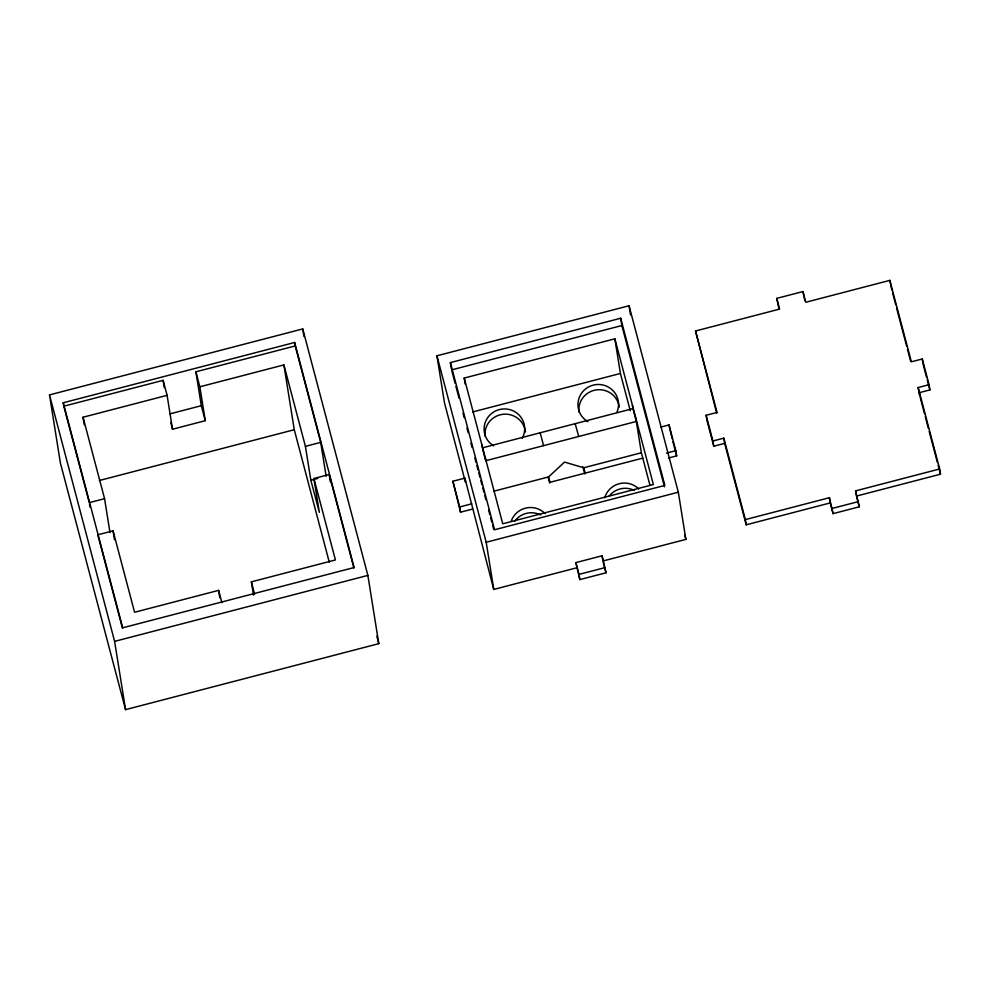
<?xml version="1.0" encoding="UTF-8"?>
<svg xmlns="http://www.w3.org/2000/svg" width="990" height="990" viewBox="0 0 990 990"><rect width="100%" height="100%" fill="white"/><g stroke="black" fill="none" stroke-linecap="round" stroke-linejoin="round"><path stroke-width="1.49" d="M493.701 491.238L548.584 476.933L564.523 462.082L583.741 467.775L641.371 452.764L635.815 418.114M49.5 394.899L302.742 328.928L367.872 575.4L378.799 643.661L125.557 709.632L60.427 463.159L49.5 394.899L114.617 641.371L125.557 709.632M63.249 402.769L294.661 342.478L354.123 567.53L122.71 627.808L63.249 402.769L63.62 405.058M163.127 380.333L63.793 406.209L89.286 502.66L104.569 498.675L83.049 417.236L167.1 395.332L163.127 380.333L164.315 387.696M170.726 422.408L172.52 429.227L205.276 420.7L201.304 405.69L195.884 371.807L295.218 345.931L294.661 342.478M205.276 420.7L199.844 386.805L283.895 364.914L305.415 446.354L310.848 480.249L319.337 512.387L313.904 478.504L329.187 474.519L353.888 568M170.045 413.832L201.304 405.69M465.337 481.845L444.498 402.967L436.937 355.794L629.058 305.749L678.323 492.203L685.872 539.389L602.922 560.996L602.081 555.774L575.883 562.605L579.831 579.608L606.029 572.777L602.081 555.774M450.4 362.588L620.681 318.236L664.859 485.409L494.567 529.761L450.4 362.588L451.341 368.441M451.576 369.901L621.856 325.537L620.681 318.236M464.223 378.056L614.864 338.815L653.375 484.555L502.734 523.797L464.223 378.056L465.189 384.083M779.006 308.954L776.754 298.374L802.952 291.555L805.773 302.272L889.837 280.368L911.345 361.82L922.272 358.974L929.066 384.689L929.895 389.911L918.98 392.758L918.151 387.536L929.066 384.689M99.384 480.496L294.278 429.722L283.895 364.914M716.711 413.214L695.524 330.994L779.576 309.09L776.754 298.374M305.415 446.354L320.698 442.369L295.218 345.931M472.762 411.927L620.408 373.465L614.864 338.815M221.871 602.65L218.629 590.374L134.578 612.265L113.058 530.826L97.775 534.81L122.475 628.291M310.848 480.249L317.79 478.43M481.784 444.535L482.328 447.876L632.957 408.598L632.424 405.257M632.957 408.598L636.347 421.455L485.719 460.734L485.187 457.392M472.527 509.058L460.511 512.189L452.888 481.251L464.892 478.121L493.763 589.434L576.725 567.814M661.011 427.024L669.017 424.945L675.811 450.66L676.653 455.883L668.646 457.974M713.765 446.218L712.924 440.996L723.838 438.149L724.68 443.371L713.765 446.218L706.971 420.49L706.13 415.28L717.045 412.434L695.524 330.994M642.782 458.123L549.995 482.291L548.584 476.933M460.511 512.189L459.682 506.967L471.686 503.836M666.468 453.098L675.811 450.66M253.502 595.101L251.373 581.848L335.424 559.944L313.904 478.504M493.763 589.434L486.201 542.26L678.323 492.203M114.617 641.371L367.872 575.4M829.41 497.698L830.251 502.92L746.2 524.811L745.359 519.601L829.41 497.698L833.085 513.637L859.283 506.806L855.607 490.879L939.659 468.975L918.151 387.536M939.659 468.975L940.5 474.198L856.449 496.089L855.607 490.879M579.831 579.608L579.001 574.386L605.199 567.567M832.244 508.414L858.441 501.596M575.165 423.646L578.729 436.466M582.788 466.587L584.83 473.938M583.741 467.775L585.214 473.121M923.101 364.196L926.504 377.054M927.259 379.913L929.895 389.911M891.841 290.033L889.837 280.368M892.621 292.99L895.752 304.846M896.532 307.803L906.704 346.302M907.496 349.26L910.627 361.115M919.265 393.822L919.834 395.963L918.992 390.753M920.217 397.448L924.512 413.684M925.291 416.629L928.41 428.435M929.189 431.393L937.382 462.392M938.161 465.337L940.5 474.198M804.845 300.787L802.952 291.555M856.808 497.438L859.283 506.806M830.251 502.92L833.085 513.637M723.838 438.149L745.359 519.601M724.68 443.371L746.2 524.811M706.13 415.28L712.924 440.996M672.123 438.731L669.017 424.945M672.878 441.589L676.653 455.883M684.696 534.922L685.872 539.389M621.856 325.537L664.451 486.746M620.408 373.465L630.259 410.714M641.371 452.764L649.873 484.939M603.306 562.468L606.029 572.777M575.883 562.605L579.001 574.386M540.181 432.803L543.572 445.661M548.101 477.18L549.66 483.058M482.699 449.299L485.348 459.311M451.96 371.386L455.115 383.328M455.907 386.323L459.063 398.252M463.011 413.189L464.186 417.656M466.946 428.113L468.134 432.593M470.894 443.037L472.082 447.517M474.841 457.962L476.017 462.441M476.809 465.424L477.997 469.904M478.789 472.886L479.964 477.366M480.756 480.348L481.932 484.828M482.724 487.81L483.912 492.29M484.704 495.285L485.88 499.752M488.639 510.209L489.827 514.689M490.619 517.671L491.795 522.151M492.587 525.133L493.775 529.613M436.937 355.794L486.201 542.26M452.888 481.251L459.682 506.967M376.831 636.186L378.799 643.661M294.278 429.722L329.286 562.233M195.884 371.807L199.844 386.805M251.373 581.848L254.616 594.124M922.272 358.974L922.89 362.885M629.058 305.749L630.519 314.87M464.892 478.121L465.523 482.031M329.423 475.992L330.375 481.895M302.742 328.928L303.967 336.501M320.698 442.369L326.131 476.264M218.629 590.374L219.805 597.737M167.1 395.332L172.52 429.227M113.058 530.826L114.469 539.661M104.569 498.675L109.989 532.571M83.049 417.236L84.249 424.772M89.521 504.133L89.991 507.078M604.741 497.809A20.307 19.949 -9.1 0 1 638.785 488.949M511.36 520.752A20.307 19.949 -9.1 0 1 545.106 513.6M587.936 421.666A20.307 19.949 -9.1 0 1 580.35 395.134A20.307 19.949 -9.1 0 1 607.031 386.385A20.307 19.949 -9.1 0 1 616.931 412.149M493.639 445.884A20.307 19.949 -9.1 0 1 486.932 418.795A20.307 19.949 -9.1 0 1 514.379 411.456A20.307 19.949 -9.1 0 1 522.274 438.236M609.147 496.052A20.307 19.949 -9.1 0 1 634.281 490.372M514.652 521.334A20.307 19.949 -9.1 0 1 540.651 514.949M485.013 436.144A20.307 19.949 -9.1 0 1 503.267 414.253A20.307 19.949 -9.1 0 1 525.43 432.073M578.952 412.162A20.307 19.949 -9.1 0 1 596.648 389.85A20.307 19.949 -9.1 0 1 619.245 407.137"/></g></svg>
